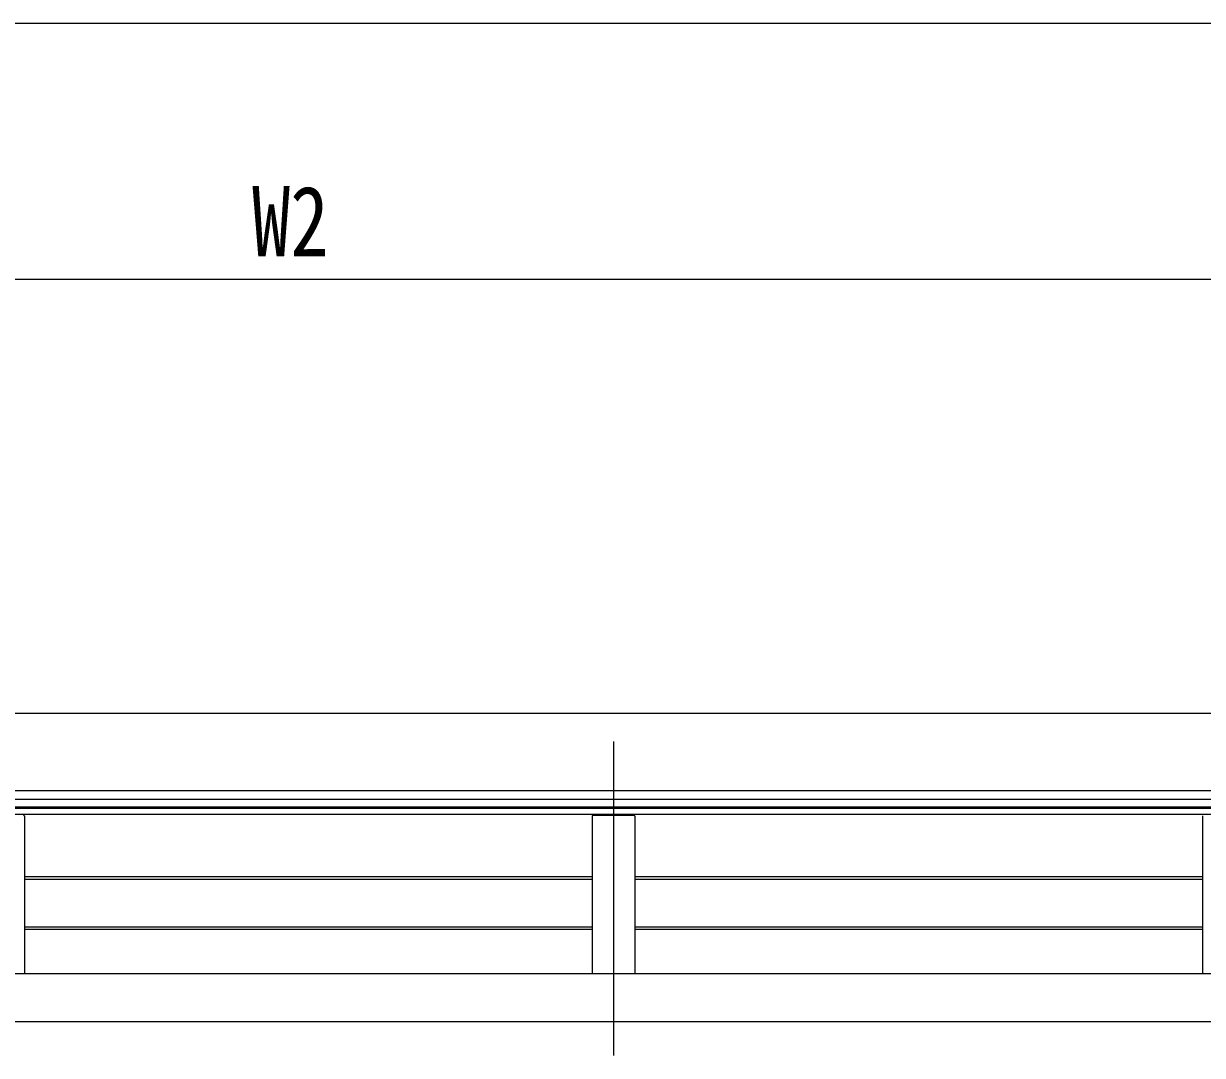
# Model space of a CAD drawing. Units: millimetres, scale not verified. Extents: x -10512 to 10512, y -7425 to 7425.
# Drawn here: x -4656 to -3274, y -1183 to 29 of the extents above; entities that cross this region are included whole.
import ezdxf
from ezdxf.enums import TextEntityAlignment as Align

# ---------------------------------------------------------------- set-up
doc = ezdxf.new("R2010")
doc.units = ezdxf.units.MM
doc.header["$LTSCALE"] = 40
for name, color, linetype in [('0-4_YKK_12', 2, 'Continuous'), ('0-5_YKK_13', 4, 'Continuous'), ('0-6_YKK_A1', 4, 'Continuous'), ('0-7_YKK_D', 6, 'Continuous')]:
    doc.layers.add(name, color=color, linetype=linetype)
doc.styles.add('ＭＳ ゴシック', font='')
doc.styles.get('ＭＳ ゴシック').set_extended_font_data('MS Gothic')

msp = doc.modelspace()

# ---------------------------------------------------------------- linework, layer by layer
at = {"layer": '0-4_YKK_12'}
for p, q in [((-3964.51, -814.37), (-3964.51, -1149.36)), ((-3964.51, -814.37), (-3964.51, -1149.36)), ((-3964.51, -847.87), (-3964.51, -1182.85))]:
    msp.add_line(p, q, dxfattribs=at)
at = {"layer": '0-5_YKK_13'}
msp.add_line((-2532.51, -882.24), (-6112.51, -882.24), dxfattribs=at)
msp.add_lwpolyline([(-2532.51, -781.14), (-2532.51, -891.22), (-6112.51, -891.22), (-6112.51, -781.14)], close=True, dxfattribs=at)
at = {"layer": '0-6_YKK_A1'}
for p, q in [((-6096.01, -872), (-2549.01, -872)), ((-6112.51, -892.53), (-2532.51, -892.53)), ((-2522.21, -899.83), (-6122.81, -899.83)), ((-4655.51, -901.75), (-4655.51, -1086.53)), ((-3989.51, -901.75), (-3989.51, -1086.53)), ((-3988.52, -900.75), (-3983.68, -900.68)), ((-3983.68, -900.68), (-3945.33, -900.68)), ((-3945.33, -900.68), (-3940.49, -900.75)), ((-3939.51, -901.75), (-3939.51, -1086.53)), ((-3273.51, -901.75), (-3273.51, -1086.53)), ((-3989.53, -973.25), (-4655.53, -973.25)), ((-3989.51, -976.18), (-4655.51, -976.18)), ((-3273.53, -973.25), (-3939.53, -973.25)), ((-3273.51, -976.18), (-3939.51, -976.18)), ((-3989.53, -1032.16), (-4655.53, -1032.16)), ((-3989.51, -1035.09), (-4655.51, -1035.09)), ((-3273.53, -1032.16), (-3939.53, -1032.16)), ((-3273.51, -1035.09), (-3939.51, -1035.09)), ((-6106.01, -1086.53), (-2532.51, -1086.53)), ((-6106.01, -1142.85), (-2532.51, -1142.85))]:
    msp.add_line(p, q, dxfattribs=at)
msp.add_lwpolyline([(-6096.01, -892.53), (-6096.01, -891.81), (-2549.01, -891.81)], dxfattribs=at)
for centre, start, end in [((-4656.5, -901.75), 359.84961, 89.33225), ((-3988.51, -901.75), 90.66782, 179.85648), ((-3940.5, -901.75), 359.84961, 89.33225)]:
    msp.add_arc(centre, 0.997, start, end, dxfattribs=at)
at = {"layer": '0-7_YKK_D'}
for p, q in [((-2637.51, 28.56), (-8821.51, 28.56)), ((-6112.51, -271.44), (-2532.51, -271.44))]:
    msp.add_line(p, q, dxfattribs=at)

# ---------------------------------------------------------------- texts
at = {"layer": '0-7_YKK_D', "style": 'ＭＳ ゴシック', "width": 0.8}
msp.add_text('W2', height=82.48, dxfattribs=at).set_placement((-4388.51, -269.44), align=Align.BOTTOM_LEFT)

doc.saveas('drawing.dxf')
